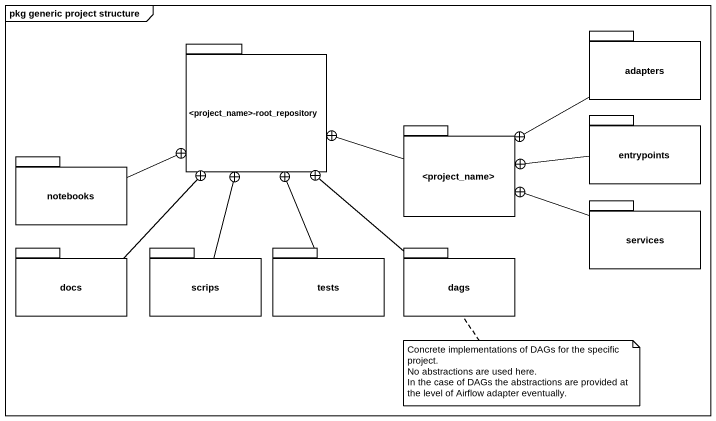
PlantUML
@startuml
mainframe pkg generic project structure
package adapters {
}
package "<project_name>-root_repository" as project_name_root_repository {
}
package entrypoints {
}
package notebooks {
}
package "<project_name>" as project_name {
}
package services {
}
package docs {
}
package scrips {
}
package tests {
}
package dags {
}
adapters -left-+ project_name
entrypoints -left-+ project_name
notebooks -right-+ project_name_root_repository
project_name -left-+ project_name_root_repository
services -left-+ project_name
docs -up-+ project_name_root_repository
scrips -up-+ project_name_root_repository
tests -up-+ project_name_root_repository
dags -up-+ project_name_root_repository
note bottom of dags
  Concrete implementations of DAGs for the specific project.
  No abstractions are used here.
  In the case of DAGs the abstractions are provided at the level of Airflow adapter eventually.
end note
@enduml
